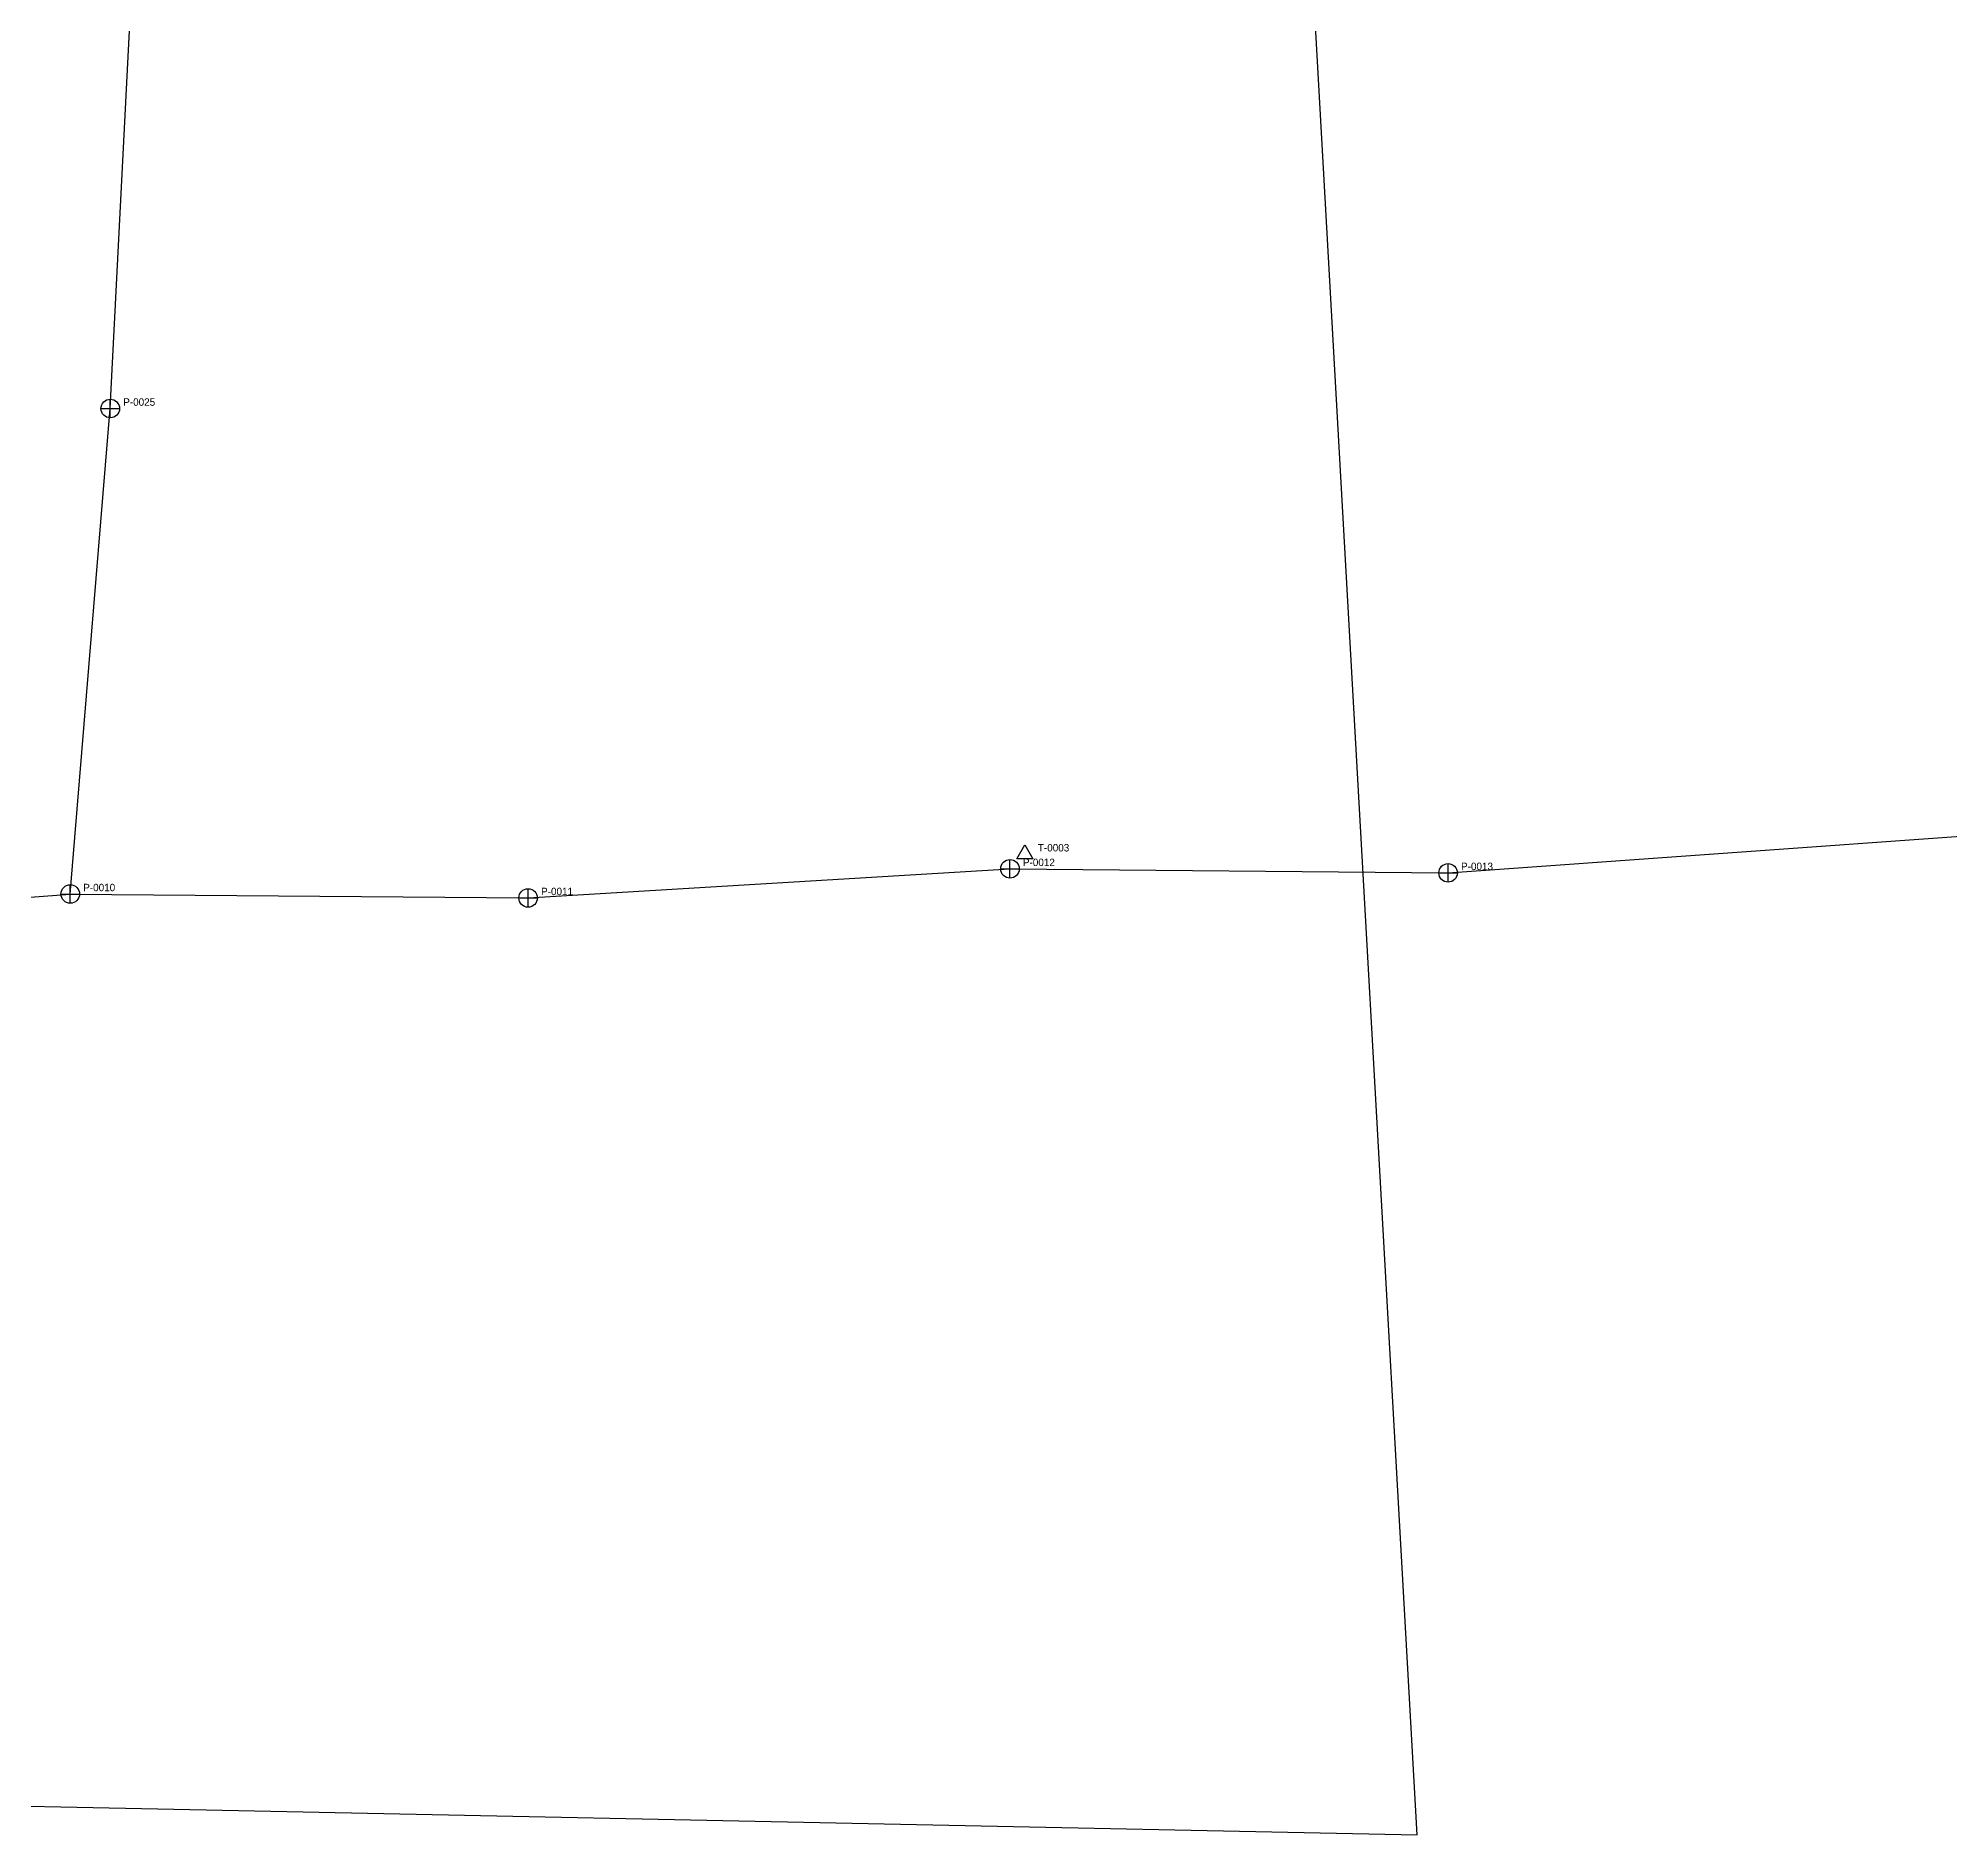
# Model space of a CAD drawing. Extents: x 287088 to 288086, y 1609570 to 1610518.
# Drawn here: x 287509.5 to 287664.2, y 1609936.1 to 1610081.5 of the extents above; entities that cross this region are included whole.
import ezdxf

# ---------------------------------------------------------------- set-up
doc = ezdxf.new("R2010")
doc.units = 0
doc.layers.get('0').update_dxf_attribs({"linetype": 'CONTINUOUS'})
for name, color, linetype in [('EL-MV_LINES', 5, 'CONTINUOUS'), ('EL-POLES', 1, 'CONTINUOUS'), ('EL-SERVICE_AREAS', 3, 'CONTINUOUS'), ('EL-TRANSFORMERS', 30, 'CONTINUOUS')]:
    doc.layers.add(name, color=color, linetype=linetype)

# ---------------------------------------------------------------- blocks, each defined once
blk = doc.blocks.new('POLE')
for p, q in [((-0.75, 0), (0.75, 0)), ((0, -0.75), (0, 0.75))]:
    blk.add_line(p, q)
blk.add_circle((0, 0), 0.75)
blk.add_attdef('POLE_ID', (1.05, 0.225), '', height=0.6)
at = {"flags": 1}
for tag, p in [('GIS_FID', (1.05, -0.675)), ('FEEDER', (1.05, -1.575)), ('MATERIAL', (1.05, -2.475)), ('HEIGHT_M', (1.05, -3.375)), ('STATUS', (1.05, -5.175)), ('POLE_CLASS', (1.05, -4.275)), ('INSTALL_DATE', (1.05, -6.075)), ('BARANGAY', (1.05, -6.975)), ('REMARKS', (1.05, -7.875))]:
    blk.add_attdef(tag, p, '', height=0.6, dxfattribs=at)
blk = doc.blocks.new('TRANSFORMER')
blk.add_lwpolyline([(0, 0.75), (0.6495, -0.375), (-0.6495, -0.375)], close=True)
blk.add_attdef('XFMR_ID', (1.05, 0.225), '', height=0.6)
at = {"flags": 1}
for tag, p in [('GIS_FID', (1.05, -0.675)), ('POLE_REF', (1.05, -1.575)), ('KVA', (1.05, -2.475)), ('PHASE', (1.05, -3.375)), ('SECONDARY_V', (1.05, -5.175)), ('PRIMARY_KV', (1.05, -4.275)), ('BRAND', (1.05, -6.075)), ('SERIAL_NO', (1.05, -6.975)), ('INSTALL_DATE', (1.05, -7.875)), ('STATUS', (1.05, -8.775))]:
    blk.add_attdef(tag, p, '', height=0.6, dxfattribs=at)

msp = doc.modelspace()

# ---------------------------------------------------------------- linework, layer by layer
at = {"layer": 'EL-MV_LINES'}
for points in [[(287512.053766, 1610012.249241), (287515.292253, 1610051.538674), (287517.310909, 1610091.118649), (287519.915706, 1610131.916413), (287522.270159, 1610173.928138), (287526.523067, 1610209.120788), (287529.247886, 1610249.96178)], [(287623.594334, 1610013.959075), (287667.364094, 1610017.10305), (287708.714745, 1610020.092057), (287751.370474, 1610023.177196), (287795.016007, 1610025.799017), (287836.631237, 1610028.228192), (287874.410655, 1610029.963498)], [(287384.677032, 1610006.497163), (287428.28593, 1610008.47901), (287469.145542, 1610009.021722), (287512.053766, 1610012.249241), (287549.119206, 1610011.930736), (287588.124288, 1610014.285801), (287623.594334, 1610013.959075)]]:
    msp.add_lwpolyline(points, dxfattribs=at)
at = {"layer": 'EL-SERVICE_AREAS'}
msp.add_lwpolyline([(287087.749625, 1609947.111168), (287621.086445, 1609936.11171), (287611.01541, 1610115.177919), (287102.823889, 1610122.736378)], close=True, dxfattribs=at)

# ---------------------------------------------------------------- block references
at = {"layer": 'EL-POLES'}
ref = msp.add_blockref('POLE', (287515.292253, 1610051.538674), dxfattribs=at)
ref.add_attrib('POLE_ID', 'P-0025', (287516.342253, 1610051.763674), dxfattribs={"height": 0.6})
ref = msp.add_blockref('POLE', (287588.124288, 1610014.285801), dxfattribs=at)
ref.add_attrib('POLE_ID', 'P-0012', (287589.174288, 1610014.510801), dxfattribs={"height": 0.6})
ref = msp.add_blockref('POLE', (287623.594334, 1610013.959075), dxfattribs=at)
ref.add_attrib('POLE_ID', 'P-0013', (287624.644334, 1610014.184075), dxfattribs={"height": 0.6})
ref = msp.add_blockref('POLE', (287512.053766, 1610012.249241), dxfattribs=at)
ref.add_attrib('POLE_ID', 'P-0010', (287513.103766, 1610012.474241), dxfattribs={"height": 0.6})
ref = msp.add_blockref('POLE', (287549.119206, 1610011.930736), dxfattribs=at)
ref.add_attrib('POLE_ID', 'P-0011', (287550.169206, 1610012.155736), dxfattribs={"height": 0.6})
at = {"layer": 'EL-TRANSFORMERS'}
ref = msp.add_blockref('TRANSFORMER', (287589.335306, 1610015.468305), dxfattribs=at)
ref.add_attrib('XFMR_ID', 'T-0003', (287590.385306, 1610015.693305), dxfattribs={"height": 0.6})

doc.saveas('drawing.dxf')
